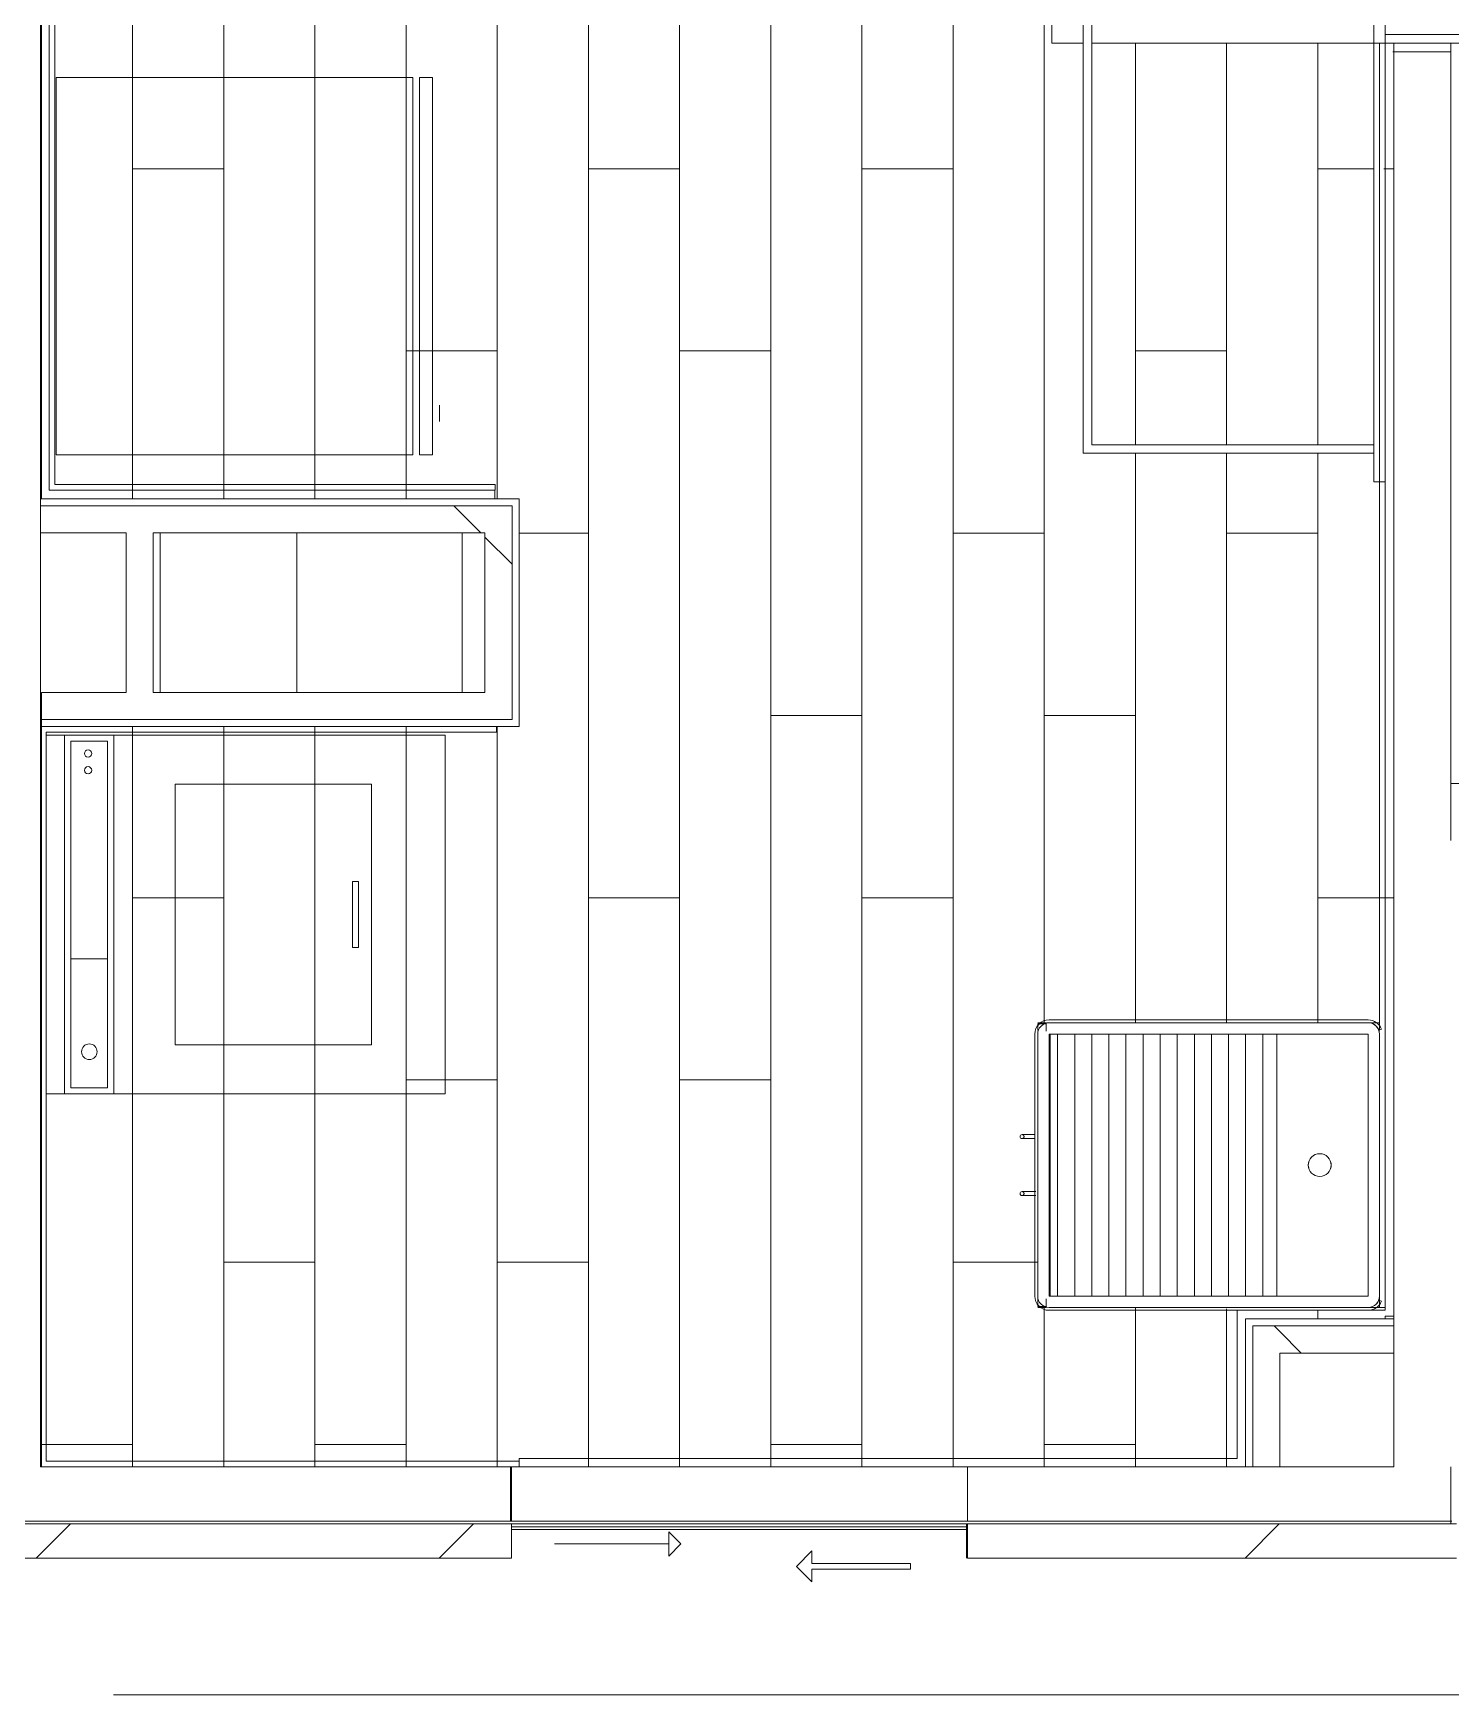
# Model space of a CAD drawing. Header units: metres. Extents: x 3856 to 4207, y -1118 to -691.
# Drawn here: x 3954.969 to 3957.457, y -996.427 to -993.51 of the extents above; entities that cross this region are included whole.
import ezdxf

# ---------------------------------------------------------------- set-up
doc = ezdxf.new("R2010")
doc.units = ezdxf.units.M
doc.linetypes.add('Trazo', pattern=[0.006, 0.003, -0.003])
for name, color, linetype, lineweight in [('_Hidden Lines_', 7, 'Trazo', 9), ('Casework', 7, 'Continuous', 9), ('Ceilings', 7, 'Continuous', 9), ('Common Edges', 7, 'Continuous', 9), ('Cut Pattern', 7, 'Continuous', 18), ('Detail Items', 7, 'Continuous', 9), ('Floors', 7, 'Continuous', 9), ('Generic Models', 7, 'Continuous', 9), ('Plumbing Fixtures', 7, 'Continuous', 9), ('Surface Pattern', 7, 'Continuous', 9), ('Walls', 7, 'Continuous', 9), ('Windows', 7, 'Continuous', 9)]:
    doc.layers.add(name, color=color, linetype=linetype, lineweight=lineweight)
doc.layers.add('ROA-E00-URB-A101-MASTER_PLAN cambio estaciomientos_dwg', color=7, linetype='Continuous', lineweight=9, true_color=0x767676)
pattern_1 = [(45, (0, 0), (-2.1213203, 2.1213203), []), (135, (0, 0), (-2.1213203, -2.1213203), [])]
pattern_2 = [(45, (0, 0), (-0.35355339, 0.35355339), [])]

# ---------------------------------------------------------------- blocks, each defined once
blk = doc.blocks.new('Multifuncional 2D - Barra 0_90 X 1_90 CM-5387858-IMPLANTACIÓN - KIT COMERCIAL')
at = {"layer": '_Hidden Lines_'}
for p, q in [((1.0422, 1.0866), (-0.8578, 1.0866)), ((-0.8578, 1.0866), (-0.8578, 1.0316)), ((1.0422, 0.1866), (1.0422, 1.0866)), ((-0.8578, 1.0166), (-0.8578, 0.5216)), ((-0.8578, 0.5016), (-0.8578, 0.1866)), ((-0.8578, 0.1866), (1.0422, 0.1866))]:
    blk.add_line(p, q, dxfattribs=at)
at = {"layer": 'Casework'}
for p, q in [((-0.8578, 1.0866), (1.0422, 1.0866)), ((-0.8578, 1.0316), (-0.8578, 1.0866)), ((1.0422, 1.0866), (1.0422, 0.1866)), ((-0.8578, 0.5216), (-0.8578, 1.0166)), ((-0.8578, 0.1866), (-0.8578, 0.5016)), ((1.0422, 0.1866), (-0.8578, 0.1866))]:
    blk.add_line(p, q, dxfattribs=at)
blk = doc.blocks.new('Nevera 2D - Nevera 2D-3775170-IMPLANTACIÓN - KIT COMERCIAL')
at = {"layer": 'Casework'}
for p, q in [((0.2752, -0.0232), (0.2464, -0.0232)), ((0.3334, -0.0355), (-0.3293, -0.0355)), ((-0.3293, -0.0355), (-0.3293, -0.0584)), ((-0.3293, -0.0584), (-0.3293, -0.0355)), ((-0.3293, -0.0355), (0.3334, -0.0355)), ((0.3334, -0.0584), (0.3334, -0.0355)), ((0.3334, -0.0355), (0.3334, -0.0584)), ((-0.3293, -0.0584), (0.3334, -0.0584)), ((0.3334, -0.0584), (-0.3293, -0.0584)), ((0.3334, -0.07), (-0.3293, -0.07)), ((-0.3293, -0.07), (-0.3293, -0.6955)), ((0.3334, -0.07), (-0.3293, -0.07)), ((-0.3293, -0.07), (-0.3293, -0.6955)), ((0.3334, -0.6955), (0.3334, -0.07)), ((0.3334, -0.6955), (0.3334, -0.07)), ((-0.3293, -0.6955), (0.3334, -0.6955)), ((-0.3293, -0.6955), (0.3334, -0.6955)), ((-0.2564, -0.7232), (0.2752, -0.7232))]:
    blk.add_line(p, q, dxfattribs=at)
blk = doc.blocks.new('COUR-VENTANA-DESLIZANTE_DOS_CUERPOS - 1_35 x 0_80-11946364-IMPLANTACIÓN - KIT COMERCIAL')
at = {"layer": 'Detail Items'}
for p, q in [((0.0999, -0.1246), (0.1269, -0.0976)), ((0.1269, -0.0976), (0.1269, -0.1196)), ((0.0999, -0.1246), (0.1269, -0.1516)), ((0.1269, -0.1196), (0.3, -0.1196)), ((0.1269, -0.1516), (0.1269, -0.1296)), ((0.3, -0.1296), (0.1269, -0.1296)), ((0.3, -0.1196), (0.3, -0.1296))]:
    blk.add_line(p, q, dxfattribs=at)
blk = doc.blocks.new('COCINA APTO TIPO A - COCINA APTO TIPO A-11730277-IMPLANTACIÓN - KIT COMERCIAL')
at = {"layer": 'Generic Models'}
for p, q in [((-0.6487, 0.6), (-0.5488, 0.6)), ((0.2462, -0.18), (0.2312, -0.18)), ((0.4834, -0.18), (0.4684, -0.18)), ((-0.2687, -0.3), (-0.8187, -0.3)), ((-0.8187, -0.3), (-0.8187, -0.314)), ((-0.8187, -0.314), (-0.2837, -0.314)), ((-0.2837, -0.314), (-0.2837, -1.936)), ((-0.2687, -1.95), (-0.2687, -0.3)), ((1.0113, -0.3), (1.0113, -2.82)), ((1.5213, -0.3), (1.0113, -0.3)), ((1.0263, -2.805), (1.0263, -0.315)), ((1.0263, -0.315), (1.5213, -0.315)), ((1.5413, -0.3), (1.5213, -0.3)), ((1.5213, -0.3), (1.5213, -2.1)), ((1.5213, -0.315), (1.5213, -0.3)), ((1.5413, -2.1), (1.5413, -0.3)), ((-0.7386, -1.936), (-0.8182, -1.936)), ((-0.8182, -1.936), (-0.8182, -1.95)), ((-0.8182, -1.95), (-0.7361, -1.95)), ((-0.2966, -1.95), (-0.2687, -1.95)), ((1.5413, -2.1), (1.5213, -2.1)), ((1.5213, -2.1), (1.5213, -2.87)), ((1.5213, -2.1), (1.5413, -2.1)), ((1.5413, -2.87), (1.5413, -2.1)), ((1.0113, -2.82), (1.5213, -2.82)), ((1.5213, -2.805), (1.0263, -2.805)), ((1.5213, -2.82), (1.5213, -2.805)), ((1.5213, -2.87), (1.5413, -2.87))]:
    blk.add_line(p, q, dxfattribs=at)
for centre, start, end in [((1.0757, -0.4124), 90, 270), ((1.0757, -0.4124), 270, 90), ((1.4757, -0.4124), 90, 270), ((1.4757, -0.4124), 270, 90), ((-0.7718, -0.4596), 0, 180), ((-0.7718, -0.4596), 180, 0), ((-0.3243, -0.4596), 0, 180), ((-0.3243, -0.4596), 180, 0), ((-0.7718, -1.165), 0, 180), ((-0.7718, -1.165), 180, 360), ((-0.3243, -1.165), 0, 180), ((-0.3243, -1.165), 180, 360), ((-0.7752, -1.8878), 0, 180), ((-0.7752, -1.8878), 180, 0), ((1.0713, -1.9531), 90, 270), ((1.0713, -1.9531), 270, 90), ((1.4713, -1.9531), 90, 270), ((1.4713, -1.9531), 270, 90)]:
    blk.add_arc(centre, 0.015, start, end, dxfattribs=at)
at = {"layer": 'Plumbing Fixtures', "color": 251, "true_color": 0x484848}
for p, q in [((-0.7386, -1.4479), (-0.7162, -1.4255)), ((-0.7162, -1.4255), (-0.3164, -1.4255)), ((-0.3164, -1.4255), (-0.2941, -1.4479)), ((-0.7386, -1.9475), (-0.7386, -1.4479)), ((-0.6719, -1.4477), (-0.3608, -1.4477)), ((-0.2941, -1.4479), (-0.2941, -1.9475)), ((-0.7164, -1.4922), (-0.7164, -1.9033)), ((-0.3163, -1.4922), (-0.3163, -1.9033)), ((-0.7162, -1.9699), (-0.7386, -1.9475)), ((-0.6719, -1.9478), (-0.3608, -1.9478)), ((-0.2941, -1.9475), (-0.3164, -1.9699)), ((-0.3164, -1.9699), (-0.7162, -1.9699))]:
    blk.add_line(p, q, dxfattribs=at)
at = {"layer": 'Plumbing Fixtures'}
for p, q in [((-0.7387, -1.9476), (-0.7164, -1.97)), ((-0.3166, -1.97), (-0.2918, -1.9453)), ((-0.7164, -1.97), (-0.3166, -1.97))]:
    blk.add_line(p, q, dxfattribs=at)
at = {"layer": 'Plumbing Fixtures', "color": 251, "true_color": 0x484848}
for centre, radius in [((-0.5894, -1.6977), 0.0445), ((-0.5894, -1.6977), 0.0428), ((-0.5894, -1.6652), 0.00242), ((-0.6211, -1.6905), 0.00242), ((-0.6187, -1.6836), 0.00242), ((-0.6148, -1.6775), 0.00242), ((-0.6124, -1.6903), 0.00242), ((-0.6097, -1.6723), 0.00242), ((-0.609, -1.6835), 0.00242), ((-0.6036, -1.6782), 0.00242), ((-0.6035, -1.6685), 0.00242), ((-0.6031, -1.6898), 0.00242), ((-0.5973, -1.684), 0.00242), ((-0.5969, -1.6747), 0.00242), ((-0.5966, -1.666), 0.00242), ((-0.5894, -1.6735), 0.00242), ((-0.5894, -1.6819), 0.00242), ((-0.5821, -1.666), 0.00242), ((-0.5819, -1.6747), 0.00242), ((-0.5814, -1.684), 0.00242), ((-0.5756, -1.6898), 0.00242), ((-0.5753, -1.6685), 0.00242), ((-0.5751, -1.6782), 0.00242), ((-0.5698, -1.6835), 0.00242), ((-0.5691, -1.6723), 0.00242), ((-0.5663, -1.6903), 0.00242), ((-0.5639, -1.6775), 0.00242), ((-0.5601, -1.6836), 0.00242), ((-0.5577, -1.6905), 0.00242), ((-0.6219, -1.6977), 0.00242), ((-0.6211, -1.705), 0.00242), ((-0.6187, -1.7119), 0.00242), ((-0.6148, -1.718), 0.00242), ((-0.6136, -1.6977), 0.00242), ((-0.6124, -1.7052), 0.00242), ((-0.6097, -1.7232), 0.00242), ((-0.609, -1.712), 0.00242), ((-0.6052, -1.6977), 0.00242), ((-0.6036, -1.7173), 0.00242), ((-0.6031, -1.7057), 0.00242), ((-0.5973, -1.7115), 0.00242), ((-0.5969, -1.7208), 0.00242), ((-0.5894, -1.6977), 0.0051), ((-0.5894, -1.7136), 0.00242), ((-0.5894, -1.722), 0.00242), ((-0.5819, -1.7208), 0.00242), ((-0.5814, -1.7115), 0.00242), ((-0.5756, -1.7057), 0.00242), ((-0.5751, -1.7173), 0.00242), ((-0.5735, -1.6977), 0.00242), ((-0.5698, -1.712), 0.00242), ((-0.5691, -1.7232), 0.00242), ((-0.5663, -1.7052), 0.00242), ((-0.5651, -1.6977), 0.00242), ((-0.5639, -1.718), 0.00242), ((-0.5601, -1.7119), 0.00242), ((-0.5577, -1.705), 0.00242), ((-0.5569, -1.6977), 0.00242), ((-0.6035, -1.727), 0.00242), ((-0.5966, -1.7295), 0.00242), ((-0.5894, -1.7303), 0.00242), ((-0.5821, -1.7295), 0.00242), ((-0.5753, -1.727), 0.00242)]:
    blk.add_circle(centre, radius, dxfattribs=at)
for centre, radius, start, end in [((-0.6719, -1.4922), 0.0444, 90, 180), ((-0.3608, -1.4922), 0.0444, 0, 90), ((-0.6719, -1.9033), 0.0445, 180, 270), ((-0.3608, -1.9033), 0.0445, 270, 0)]:
    blk.add_arc(centre, radius, start, end, dxfattribs=at)
blk = doc.blocks.new('Lavadero prefabricado con mueble - 0_50x0_60m-5701456-IMPLANTACIÓN - KIT COMERCIAL')
at = {"layer": 'Plumbing Fixtures', "color": 253, "true_color": 0xaaaaaa}
for p, q in [((0.605, 0.605), (0.145, 0.605)), ((0.145, 0.6), (0.605, 0.6)), ((0.605, 0.6), (0.145, 0.6)), ((0.12, 0.58), (0.12, 0.02)), ((0.125, 0.02), (0.125, 0.58)), ((0.125, 0.58), (0.125, 0.02)), ((0.605, 0.58), (0.145, 0.58)), ((0.145, 0.58), (0.145, 0.578)), ((0.145, 0.02), (0.145, 0.58)), ((0.145, 0.58), (0.605, 0.58)), ((0.145, 0.578), (0.605, 0.578)), ((0.145, 0.565), (0.605, 0.565)), ((0.605, 0.578), (0.605, 0.58)), ((0.605, 0.58), (0.605, 0.02)), ((0.625, 0.58), (0.625, 0.02)), ((0.625, 0.02), (0.625, 0.58)), ((0.63, 0.02), (0.63, 0.58)), ((0.145, 0.535), (0.605, 0.535)), ((0.145, 0.505), (0.605, 0.505)), ((0.145, 0.475), (0.605, 0.475)), ((0.145, 0.445), (0.605, 0.445)), ((0.145, 0.415), (0.605, 0.415)), ((0.145, 0.385), (0.605, 0.385)), ((0.145, 0.355), (0.605, 0.355)), ((0.145, 0.325), (0.605, 0.325)), ((0.145, 0.295), (0.605, 0.295)), ((0.145, 0.265), (0.605, 0.265)), ((0.145, 0.235), (0.605, 0.235)), ((0.145, 0.205), (0.605, 0.205)), ((0.605, 0.18), (0.145, 0.18)), ((0.605, 0.18), (0.145, 0.18)), ((0.1363, -0.0034), (0.138, 0.0012)), ((0.138, 0.0012), (0.1363, -0.0034)), ((0.605, 0.02), (0.145, 0.02)), ((0.612, 0.0012), (0.6137, -0.0034)), ((0.6137, -0.0034), (0.612, 0.0012)), ((0.145, 0), (0.605, 0))]:
    blk.add_line(p, q, dxfattribs=at)
for centre, radius, start, end in [((0.145, 0.58), 0.025, 90, 180), ((0.145, 0.58), 0.025, 90, 180), ((0.145, 0.58), 0.02, 90, 180), ((0.145, 0.58), 0.02, 90, 180), ((0.145, 0.58), 0.02, 90, 180), ((0.145, 0.58), 0.02, 90, 180), ((0.605, 0.58), 0.025, 360, 90), ((0.605, 0.58), 0.025, 0, 90), ((0.605, 0.58), 0.02, 0, 90), ((0.605, 0.58), 0.02, 0, 90), ((0.605, 0.58), 0.02, 0, 90), ((0.605, 0.58), 0.02, 0, 90), ((0.375, 0.105), 0.02, 0, 180), ((0.375, 0.105), 0.02, 75, 105), ((0.375, 0.105), 0.02, 180, 0), ((0.375, 0.105), 0.02, 255, 285), ((0.145, 0.02), 0.025, 180, 249.6359), ((0.145, 0.02), 0.025, 180, 249.6359), ((0.145, 0.02), 0.02, 180, 249.6359), ((0.145, 0.02), 0.02, 180, 249.6359), ((0.145, 0.02), 0.02, 180, 270), ((0.145, 0.02), 0.02, 180, 270), ((0.605, 0.02), 0.02, 270, 360), ((0.605, 0.02), 0.02, 270, 0), ((0.605, 0.02), 0.02, 290.3641, 0), ((0.605, 0.02), 0.02, 290.3641, 0), ((0.605, 0.02), 0.025, 290.3641, 360), ((0.605, 0.02), 0.025, 290.3641, 0)]:
    blk.add_arc(centre, radius, start, end, dxfattribs=at)
blk = doc.blocks.new('Mueble lavadero - 0_50x1_70x2_50m-5701465-IMPLANTACIÓN - KIT COMERCIAL')
at = {"layer": 'Casework'}
for p, q in [((-6.2919, -0.01), (-6.3053, -0.01)), ((-6.3053, -0.01), (-6.3053, -0.03)), ((-5.8053, -0.01), (-5.8253, -0.01)), ((-5.8053, -0.03), (-5.8053, -0.01)), ((-6.3053, -0.595), (-6.3053, -0.61)), ((-6.3053, -0.595), (-6.2903, -0.595)), ((-6.3033, -0.595), (-6.3033, -0.61)), ((-6.3033, -0.61), (-6.2919, -0.61)), ((-5.8253, -0.61), (-5.8073, -0.61)), ((-5.8203, -0.595), (-5.8053, -0.595)), ((-5.8073, -0.61), (-5.8073, -0.595)), ((-5.8053, -0.61), (-5.8053, -0.595)), ((-6.1088, -0.615), (-6.1088, -0.6375)), ((-6.1088, -0.615), (-6.1088, -0.6375)), ((-6.1018, -0.6375), (-6.1018, -0.615)), ((-6.1018, -0.6375), (-6.1018, -0.615)), ((-6.0088, -0.613), (-6.0088, -0.6375)), ((-6.0088, -0.613), (-6.0088, -0.6375)), ((-6.0018, -0.6375), (-6.0018, -0.6131)), ((-6.0018, -0.6375), (-6.0018, -0.6131))]:
    blk.add_line(p, q, dxfattribs=at)
for centre, start, end in [((-6.1053, -0.6375), 0, 180), ((-6.1053, -0.6375), 0, 180), ((-6.1053, -0.6375), 180, 360), ((-6.1053, -0.6375), 180, 0), ((-6.0053, -0.6375), 0, 180), ((-6.0053, -0.6375), 0, 180), ((-6.0053, -0.6375), 180, 0), ((-6.0053, -0.6375), 180, 0)]:
    blk.add_arc(centre, 0.0035, start, end, dxfattribs=at)
for points, knots in [([(-6.1053, -0.634), (-6.1055, -0.634), (-6.1057, -0.634), (-6.106, -0.634), (-6.1062, -0.6341), (-6.1065, -0.6342), (-6.1067, -0.6342), (-6.1069, -0.6343), (-6.1071, -0.6344), (-6.1072, -0.6345), (-6.1074, -0.6347), (-6.1076, -0.6348), (-6.1077, -0.6349), (-6.1078, -0.6351), (-6.108, -0.6352), (-6.1082, -0.6354), (-6.1083, -0.6357), (-6.1084, -0.6359), (-6.1086, -0.6362), (-6.1088, -0.6368), (-6.1088, -0.6372), (-6.1088, -0.6375)], [0, 0, 0, 0, 0.071429, 0.107143, 0.142857, 0.178571, 0.214286, 0.25, 0.285714, 0.321429, 0.357143, 0.392857, 0.428571, 0.464286, 0.5, 0.571429, 0.607143, 0.642857, 0.714286, 0.857143, 1, 1, 1, 1]), ([(-6.1088, -0.6375), (-6.1088, -0.6372), (-6.1088, -0.6368), (-6.1086, -0.6362), (-6.1084, -0.6359), (-6.1083, -0.6357), (-6.1082, -0.6355), (-6.1081, -0.6353), (-6.108, -0.6352), (-6.1078, -0.6351), (-6.1077, -0.6349), (-6.1076, -0.6348), (-6.1074, -0.6347), (-6.1072, -0.6345), (-6.1071, -0.6344), (-6.1069, -0.6343), (-6.1067, -0.6342), (-6.1065, -0.6342), (-6.1062, -0.6341), (-6.106, -0.634), (-6.1057, -0.634), (-6.1055, -0.634), (-6.1053, -0.634)], [0, 0, 0, 0, 0.142857, 0.285714, 0.357143, 0.392857, 0.428571, 0.464286, 0.5, 0.535714, 0.571429, 0.607143, 0.642857, 0.678571, 0.714286, 0.75, 0.785714, 0.821429, 0.857143, 0.892857, 0.928571, 1, 1, 1, 1]), ([(-6.1088, -0.6375), (-6.1088, -0.6372), (-6.1088, -0.6368), (-6.1086, -0.6362), (-6.1084, -0.6359), (-6.1083, -0.6357), (-6.1082, -0.6355), (-6.1081, -0.6353), (-6.108, -0.6352), (-6.1078, -0.6351), (-6.1077, -0.6349), (-6.1076, -0.6348), (-6.1074, -0.6347), (-6.1072, -0.6345), (-6.1071, -0.6344), (-6.1069, -0.6343), (-6.1067, -0.6342), (-6.1065, -0.6342), (-6.1062, -0.6341), (-6.106, -0.634), (-6.1057, -0.634), (-6.1055, -0.634), (-6.1053, -0.634)], [0, 0, 0, 0, 0.142857, 0.285714, 0.357143, 0.392857, 0.428571, 0.464286, 0.5, 0.535714, 0.571429, 0.607143, 0.642857, 0.678571, 0.714286, 0.75, 0.785714, 0.821429, 0.857143, 0.892857, 0.928571, 1, 1, 1, 1]), ([(-6.1053, -0.634), (-6.1055, -0.634), (-6.1057, -0.634), (-6.106, -0.634), (-6.1062, -0.6341), (-6.1065, -0.6342), (-6.1067, -0.6342), (-6.1069, -0.6343), (-6.1071, -0.6344), (-6.1072, -0.6345), (-6.1074, -0.6347), (-6.1076, -0.6348), (-6.1077, -0.6349), (-6.1078, -0.6351), (-6.108, -0.6352), (-6.1082, -0.6354), (-6.1083, -0.6357), (-6.1084, -0.6359), (-6.1086, -0.6362), (-6.1088, -0.6368), (-6.1088, -0.6372), (-6.1088, -0.6375)], [0, 0, 0, 0, 0.071429, 0.107143, 0.142857, 0.178571, 0.214286, 0.25, 0.285714, 0.321429, 0.357143, 0.392857, 0.428571, 0.464286, 0.5, 0.571429, 0.607143, 0.642857, 0.714286, 0.857143, 1, 1, 1, 1]), ([(-6.1018, -0.6375), (-6.1018, -0.6372), (-6.1018, -0.6368), (-6.102, -0.6362), (-6.1022, -0.6359), (-6.1023, -0.6357), (-6.1024, -0.6355), (-6.1025, -0.6353), (-6.1026, -0.6352), (-6.1028, -0.6351), (-6.1029, -0.6349), (-6.103, -0.6348), (-6.1032, -0.6347), (-6.1034, -0.6345), (-6.1035, -0.6344), (-6.1037, -0.6343), (-6.1039, -0.6342), (-6.1041, -0.6342), (-6.1044, -0.6341), (-6.1046, -0.634), (-6.1049, -0.634), (-6.1051, -0.634), (-6.1053, -0.634)], [0, 0, 0, 0, 0.142857, 0.285714, 0.357143, 0.392857, 0.428571, 0.464286, 0.5, 0.535714, 0.571429, 0.607143, 0.642857, 0.678571, 0.714286, 0.75, 0.785714, 0.821429, 0.857143, 0.892857, 0.928571, 1, 1, 1, 1]), ([(-6.1053, -0.634), (-6.1051, -0.634), (-6.1049, -0.634), (-6.1046, -0.634), (-6.1044, -0.6341), (-6.1041, -0.6342), (-6.1039, -0.6342), (-6.1037, -0.6343), (-6.1035, -0.6344), (-6.1034, -0.6345), (-6.1032, -0.6347), (-6.103, -0.6348), (-6.1029, -0.6349), (-6.1028, -0.6351), (-6.1026, -0.6352), (-6.1024, -0.6354), (-6.1023, -0.6357), (-6.1022, -0.6359), (-6.102, -0.6362), (-6.1018, -0.6368), (-6.1018, -0.6372), (-6.1018, -0.6375)], [0, 0, 0, 0, 0.071429, 0.107143, 0.142857, 0.178571, 0.214286, 0.25, 0.285714, 0.321429, 0.357143, 0.392857, 0.428571, 0.464286, 0.5, 0.571429, 0.607143, 0.642857, 0.714286, 0.857143, 1, 1, 1, 1]), ([(-6.1053, -0.634), (-6.1051, -0.634), (-6.1049, -0.634), (-6.1046, -0.634), (-6.1044, -0.6341), (-6.1041, -0.6342), (-6.1039, -0.6342), (-6.1037, -0.6343), (-6.1035, -0.6344), (-6.1034, -0.6345), (-6.1032, -0.6347), (-6.103, -0.6348), (-6.1029, -0.6349), (-6.1028, -0.6351), (-6.1026, -0.6352), (-6.1024, -0.6354), (-6.1023, -0.6357), (-6.1022, -0.6359), (-6.102, -0.6362), (-6.1018, -0.6368), (-6.1018, -0.6372), (-6.1018, -0.6375)], [0, 0, 0, 0, 0.071429, 0.107143, 0.142857, 0.178571, 0.214286, 0.25, 0.285714, 0.321429, 0.357143, 0.392857, 0.428571, 0.464286, 0.5, 0.571429, 0.607143, 0.642857, 0.714286, 0.857143, 1, 1, 1, 1]), ([(-6.1018, -0.6375), (-6.1018, -0.6372), (-6.1018, -0.6368), (-6.102, -0.6362), (-6.1022, -0.6359), (-6.1023, -0.6357), (-6.1024, -0.6355), (-6.1025, -0.6353), (-6.1026, -0.6352), (-6.1028, -0.6351), (-6.1029, -0.6349), (-6.103, -0.6348), (-6.1032, -0.6347), (-6.1034, -0.6345), (-6.1035, -0.6344), (-6.1037, -0.6343), (-6.1039, -0.6342), (-6.1041, -0.6342), (-6.1044, -0.6341), (-6.1046, -0.634), (-6.1049, -0.634), (-6.1051, -0.634), (-6.1053, -0.634)], [0, 0, 0, 0, 0.142857, 0.285714, 0.357143, 0.392857, 0.428571, 0.464286, 0.5, 0.535714, 0.571429, 0.607143, 0.642857, 0.678571, 0.714286, 0.75, 0.785714, 0.821429, 0.857143, 0.892857, 0.928571, 1, 1, 1, 1]), ([(-6.0053, -0.634), (-6.0055, -0.634), (-6.0057, -0.634), (-6.006, -0.634), (-6.0062, -0.6341), (-6.0065, -0.6342), (-6.0067, -0.6342), (-6.0069, -0.6343), (-6.0071, -0.6344), (-6.0072, -0.6345), (-6.0074, -0.6347), (-6.0076, -0.6348), (-6.0077, -0.6349), (-6.0078, -0.6351), (-6.008, -0.6352), (-6.0082, -0.6354), (-6.0083, -0.6357), (-6.0084, -0.6359), (-6.0086, -0.6362), (-6.0088, -0.6368), (-6.0088, -0.6372), (-6.0088, -0.6375)], [0, 0, 0, 0, 0.071429, 0.107143, 0.142857, 0.178571, 0.214286, 0.25, 0.285714, 0.321429, 0.357143, 0.392857, 0.428571, 0.464286, 0.5, 0.571429, 0.607143, 0.642857, 0.714286, 0.857143, 1, 1, 1, 1]), ([(-6.0088, -0.6375), (-6.0088, -0.6372), (-6.0088, -0.6368), (-6.0086, -0.6362), (-6.0084, -0.6359), (-6.0083, -0.6357), (-6.0082, -0.6355), (-6.0081, -0.6353), (-6.008, -0.6352), (-6.0078, -0.6351), (-6.0077, -0.6349), (-6.0076, -0.6348), (-6.0074, -0.6347), (-6.0072, -0.6345), (-6.0071, -0.6344), (-6.0069, -0.6343), (-6.0067, -0.6342), (-6.0065, -0.6342), (-6.0062, -0.6341), (-6.006, -0.634), (-6.0057, -0.634), (-6.0055, -0.634), (-6.0053, -0.634)], [0, 0, 0, 0, 0.142857, 0.285714, 0.357143, 0.392857, 0.428571, 0.464286, 0.5, 0.535714, 0.571429, 0.607143, 0.642857, 0.678571, 0.714286, 0.75, 0.785714, 0.821429, 0.857143, 0.892857, 0.928571, 1, 1, 1, 1]), ([(-6.0053, -0.634), (-6.0055, -0.634), (-6.0057, -0.634), (-6.006, -0.634), (-6.0062, -0.6341), (-6.0065, -0.6342), (-6.0067, -0.6342), (-6.0069, -0.6343), (-6.0071, -0.6344), (-6.0072, -0.6345), (-6.0074, -0.6347), (-6.0076, -0.6348), (-6.0077, -0.6349), (-6.0078, -0.6351), (-6.008, -0.6352), (-6.0082, -0.6354), (-6.0083, -0.6357), (-6.0084, -0.6359), (-6.0086, -0.6362), (-6.0088, -0.6368), (-6.0088, -0.6372), (-6.0088, -0.6375)], [0, 0, 0, 0, 0.071429, 0.107143, 0.142857, 0.178571, 0.214286, 0.25, 0.285714, 0.321429, 0.357143, 0.392857, 0.428571, 0.464286, 0.5, 0.571429, 0.607143, 0.642857, 0.714286, 0.857143, 1, 1, 1, 1]), ([(-6.0088, -0.6375), (-6.0088, -0.6372), (-6.0088, -0.6368), (-6.0086, -0.6362), (-6.0084, -0.6359), (-6.0083, -0.6357), (-6.0082, -0.6355), (-6.0081, -0.6353), (-6.008, -0.6352), (-6.0078, -0.6351), (-6.0077, -0.6349), (-6.0076, -0.6348), (-6.0074, -0.6347), (-6.0072, -0.6345), (-6.0071, -0.6344), (-6.0069, -0.6343), (-6.0067, -0.6342), (-6.0065, -0.6342), (-6.0062, -0.6341), (-6.006, -0.634), (-6.0057, -0.634), (-6.0055, -0.634), (-6.0053, -0.634)], [0, 0, 0, 0, 0.142857, 0.285714, 0.357143, 0.392857, 0.428571, 0.464286, 0.5, 0.535714, 0.571429, 0.607143, 0.642857, 0.678571, 0.714286, 0.75, 0.785714, 0.821429, 0.857143, 0.892857, 0.928571, 1, 1, 1, 1]), ([(-6.0018, -0.6375), (-6.0018, -0.6372), (-6.0018, -0.6368), (-6.002, -0.6362), (-6.0022, -0.6359), (-6.0023, -0.6357), (-6.0024, -0.6355), (-6.0025, -0.6353), (-6.0026, -0.6352), (-6.0028, -0.6351), (-6.0029, -0.6349), (-6.003, -0.6348), (-6.0032, -0.6347), (-6.0034, -0.6345), (-6.0035, -0.6344), (-6.0037, -0.6343), (-6.0039, -0.6342), (-6.0041, -0.6342), (-6.0044, -0.6341), (-6.0046, -0.634), (-6.0049, -0.634), (-6.0051, -0.634), (-6.0053, -0.634)], [0, 0, 0, 0, 0.142857, 0.285714, 0.357143, 0.392857, 0.428571, 0.464286, 0.5, 0.535714, 0.571429, 0.607143, 0.642857, 0.678571, 0.714286, 0.75, 0.785714, 0.821429, 0.857143, 0.892857, 0.928571, 1, 1, 1, 1]), ([(-6.0053, -0.634), (-6.0051, -0.634), (-6.0049, -0.634), (-6.0046, -0.634), (-6.0044, -0.6341), (-6.0041, -0.6342), (-6.0039, -0.6342), (-6.0037, -0.6343), (-6.0035, -0.6344), (-6.0034, -0.6345), (-6.0032, -0.6347), (-6.003, -0.6348), (-6.0029, -0.6349), (-6.0028, -0.6351), (-6.0026, -0.6352), (-6.0024, -0.6354), (-6.0023, -0.6357), (-6.0022, -0.6359), (-6.002, -0.6362), (-6.0018, -0.6368), (-6.0018, -0.6372), (-6.0018, -0.6375)], [0, 0, 0, 0, 0.071429, 0.107143, 0.142857, 0.178571, 0.214286, 0.25, 0.285714, 0.321429, 0.357143, 0.392857, 0.428571, 0.464286, 0.5, 0.571429, 0.607143, 0.642857, 0.714286, 0.857143, 1, 1, 1, 1]), ([(-6.0018, -0.6375), (-6.0018, -0.6372), (-6.0018, -0.6368), (-6.002, -0.6362), (-6.0022, -0.6359), (-6.0023, -0.6357), (-6.0024, -0.6355), (-6.0025, -0.6353), (-6.0026, -0.6352), (-6.0028, -0.6351), (-6.0029, -0.6349), (-6.003, -0.6348), (-6.0032, -0.6347), (-6.0034, -0.6345), (-6.0035, -0.6344), (-6.0037, -0.6343), (-6.0039, -0.6342), (-6.0041, -0.6342), (-6.0044, -0.6341), (-6.0046, -0.634), (-6.0049, -0.634), (-6.0051, -0.634), (-6.0053, -0.634)], [0, 0, 0, 0, 0.142857, 0.285714, 0.357143, 0.392857, 0.428571, 0.464286, 0.5, 0.535714, 0.571429, 0.607143, 0.642857, 0.678571, 0.714286, 0.75, 0.785714, 0.821429, 0.857143, 0.892857, 0.928571, 1, 1, 1, 1]), ([(-6.0053, -0.634), (-6.0051, -0.634), (-6.0049, -0.634), (-6.0046, -0.634), (-6.0044, -0.6341), (-6.0041, -0.6342), (-6.0039, -0.6342), (-6.0037, -0.6343), (-6.0035, -0.6344), (-6.0034, -0.6345), (-6.0032, -0.6347), (-6.003, -0.6348), (-6.0029, -0.6349), (-6.0028, -0.6351), (-6.0026, -0.6352), (-6.0024, -0.6354), (-6.0023, -0.6357), (-6.0022, -0.6359), (-6.002, -0.6362), (-6.0018, -0.6368), (-6.0018, -0.6372), (-6.0018, -0.6375)], [0, 0, 0, 0, 0.071429, 0.107143, 0.142857, 0.178571, 0.214286, 0.25, 0.285714, 0.321429, 0.357143, 0.392857, 0.428571, 0.464286, 0.5, 0.571429, 0.607143, 0.642857, 0.714286, 0.857143, 1, 1, 1, 1])]:
    blk.add_open_spline(points, degree=3, knots=knots, dxfattribs=at)
blk = doc.blocks.new('COCINA APTO TIPO A - COCINA APTO TIPO A-V167-IMPLANTACIÓN - KIT COMERCIAL')
at = {"layer": 'Generic Models'}
for p, q in [((-0.8193, -0.3), (-0.8193, -0.32)), ((-0.8193, -0.9669), (-0.8193, -0.9869)), ((-0.8193, -1.29), (-0.8193, -1.31)), ((-0.8193, -1.98), (-0.8193, -2)), ((1.5546, -2.1), (1.6563, -2.1))]:
    blk.add_line(p, q, dxfattribs=at)
blk = doc.blocks.new('Lavadora 2D - Lavadora 2D-3809018-IMPLANTACIÓN - KIT COMERCIAL')
at = {"layer": 'Casework'}
for p, q in [((0.4072, 0.7366), (-0.2228, 0.7366)), ((-0.2228, 0.7366), (-0.2228, 0.0366)), ((0.4072, 0.0366), (0.4072, 0.7366)), ((0.4072, 0.7042), (-0.2228, 0.7042)), ((0.3965, 0.6935), (-0.212, 0.6935)), ((-0.212, 0.6935), (-0.212, 0.6289)), ((0.0142, 0.6935), (0.0142, 0.6289)), ((0.3965, 0.6289), (0.3965, 0.6935)), ((0.4072, 0.6181), (-0.2228, 0.6181)), ((-0.212, 0.6289), (0.3965, 0.6289)), ((0.3211, 0.5104), (-0.1366, 0.5104)), ((-0.1366, 0.5104), (-0.1366, 0.1658)), ((0.3211, 0.1658), (0.3211, 0.5104)), ((0.15, 0.1989), (0.0346, 0.1989)), ((0.0346, 0.1989), (0.0346, 0.1882)), ((0.0346, 0.1882), (0.15, 0.1882)), ((0.15, 0.1882), (0.15, 0.1989)), ((-0.1366, 0.1658), (0.3211, 0.1658)), ((-0.2228, 0.0366), (0.4072, 0.0366))]:
    blk.add_line(p, q, dxfattribs=at)
for centre, radius in [((-0.1486, 0.6609), 0.0137), ((0.3456, 0.6631), 0.0064), ((0.3749, 0.6631), 0.0064)]:
    blk.add_circle(centre, radius, dxfattribs=at)
blk = doc.blocks.new('EDIFICIO TIPO A_rvt-1-IMPLANTACIÓN - KIT COMERCIAL')
at = {"layer": 'Cut Pattern', "lineweight": 9}
h = blk.add_hatch(dxfattribs=at)
h.set_pattern_fill('FP_35', color=256, style=0, pattern_type=2)
h.set_pattern_definition(pattern_1)
h.paths.add_polyline_path([(3955.7618, -994.3873), (3955.8093, -994.3873), (3955.8093, -994.3398), (3954.9818, -994.3398), (3954.9818, -994.3873), (3955.1918, -994.3873)])
h = blk.add_hatch(dxfattribs=at)
h.set_pattern_fill('FP_35', color=256, style=0, pattern_type=2)
h.set_pattern_definition(pattern_1)
h.paths.add_polyline_path([(3955.7618, -994.3873), (3955.7618, -994.6673), (3955.8093, -994.6673), (3955.8093, -994.3873)])
h = blk.add_hatch(dxfattribs=at)
h.set_pattern_fill('FP_35', color=256, style=0, pattern_type=2)
h.set_pattern_definition(pattern_1)
h.paths.add_polyline_path([(3957.1093, -996.0273), (3957.1568, -996.0273), (3957.1568, -995.7798), (3957.1093, -995.7798)])
h = blk.add_hatch(dxfattribs=at)
h.set_pattern_fill('FP_35', color=256, style=0, pattern_type=2)
h.set_pattern_definition(pattern_1)
h.paths.add_polyline_path([(3957.3568, -995.8273), (3957.3568, -995.7798), (3957.1568, -995.7798), (3957.1568, -995.8273), (3957.2808, -995.8273)])
at = {"layer": 'Cut Pattern', "lineweight": 9, "true_color": 0x0f0f0f}
h = blk.add_hatch(dxfattribs=at)
h.set_pattern_fill('FP_6', color=250, style=0, pattern_type=2)
h.set_pattern_definition(pattern_2)
h.paths.add_polyline_path([(3954.8834, -996.1873), (3955.8084, -996.1873), (3955.8084, -996.1273), (3954.8834, -996.1273)])
h = blk.add_hatch(dxfattribs=at)
h.set_pattern_fill('FP_6', color=250, style=0, pattern_type=2)
h.set_pattern_definition(pattern_2)
h.paths.add_polyline_path([(3956.6084, -996.1873), (3957.4668, -996.1873), (3957.4668, -996.1273), (3956.6084, -996.1273)])
at = {"layer": 'Surface Pattern', "true_color": 0x808080}
h = blk.add_hatch(dxfattribs=at)
h.set_pattern_fill('FP_37', color=8, style=0, pattern_type=2)
h.set_pattern_definition([(270, (3948.423, -994.068), (0.16, 1e-17), []), (0, (3948.423, -994.068), (0.32, 0.32), [0.16, -1.12]), (0, (3948.583, -994.708), (0.32, 0.32), [0.16, -1.12])])
h.paths.add_polyline_path([(3955.9473, -996.0273), (3957.0968, -996.0273), (3957.0968, -995.7673), (3957.3568, -995.7673), (3957.3568, -993.5273), (3957.3418, -993.5388), (3957.3318, -994.2973), (3957.3218, -994.2973), (3957.3118, -994.2473), (3956.8118, -994.2473), (3956.8118, -993.5273), (3956.7568, -993.5273), (3956.7568, -991.6273), (3955.5834, -991.6273), (3955.5818, -993.4273), (3954.9818, -993.4273), (3954.9818, -994.3273), (3955.8218, -994.3273), (3955.8218, -994.3398), (3955.8218, -994.7148), (3955.8093, -994.7148), (3955.8093, -994.7273), (3954.9834, -994.7273), (3954.9834, -996.0273)])
h.paths.add_polyline_path([(3957.2808, -995.7523), (3956.7318, -995.7453), (3956.7318, -995.2473), (3957.3318, -995.2473), (3957.3318, -995.7473), (3957.3118, -995.7523)])
h.paths.add_polyline_path([(3957.3168, -994.2323), (3957.3218, -994.2323), (3957.3218, -993.5273), (3956.8268, -993.5273), (3956.8268, -994.2323), (3957.3118, -994.2323)])
at = {"layer": 'Ceilings'}
blk.add_line((3954.9818, -994.7273), (3954.9818, -996.0273), dxfattribs=at)
at = {"layer": 'Common Edges'}
for p, q in [((3954.9818, -994.3398), (3955.8093, -994.3398)), ((3955.8093, -994.3398), (3955.8093, -994.3873)), ((3955.1793, -994.6673), (3955.1793, -994.3873)), ((3955.1918, -994.3873), (3955.1793, -994.3873)), ((3955.8093, -994.6673), (3955.8093, -994.3873)), ((3955.1793, -994.6673), (3955.1918, -994.6673)), ((3955.8093, -994.6673), (3955.8093, -994.7148)), ((3954.9834, -994.7148), (3955.8093, -994.7148)), ((3957.1093, -995.7798), (3957.1093, -996.0273)), ((3957.1093, -995.7798), (3957.1568, -995.7798)), ((3957.3568, -995.7798), (3957.1568, -995.7798)), ((3955.8218, -996.0273), (3955.8218, -996.0173)), ((3955.8218, -996.0173), (3955.8218, -996.0273))]:
    blk.add_line(p, q, dxfattribs=at)
at = {"layer": 'Floors'}
for p, q in [((3954.9818, -993.4273), (3954.9818, -994.3273)), ((3957.3568, -995.7673), (3957.3568, -993.5273)), ((3957.4568, -993.5273), (3957.4568, -994.8273)), ((3954.9834, -994.7273), (3954.9834, -996.0273)), ((3957.4568, -994.8273), (3960.9568, -994.8273)), ((3957.0968, -995.7673), (3957.1093, -995.7673)), ((3954.9834, -996.0273), (3957.0968, -996.0273))]:
    blk.add_line(p, q, dxfattribs=at)
at = {"layer": 'Walls', "lineweight": 18}
for p, q in [((3954.9818, -991.7273), (3954.9818, -994.3123)), ((3954.9968, -994.3123), (3954.9968, -991.7423)), ((3957.4718, -993.5123), (3957.3418, -993.5123)), ((3957.3418, -993.5123), (3957.3418, -993.5273)), ((3957.3418, -993.5273), (3957.3418, -995.7523)), ((3957.3568, -995.7623), (3957.3568, -993.5273)), ((3957.3568, -993.5273), (3957.4568, -993.5273)), ((3957.4568, -993.5273), (3957.4568, -994.8123)), ((3954.9818, -994.3123), (3954.9818, -994.3273)), ((3955.7793, -994.3123), (3954.9968, -994.3123)), ((3955.7793, -994.3273), (3955.7793, -994.3123)), ((3955.8218, -994.3273), (3954.9818, -994.3273)), ((3954.9818, -994.3273), (3954.9818, -994.3873)), ((3954.9818, -994.3273), (3955.7793, -994.3273)), ((3955.8218, -994.3398), (3955.8218, -994.3273)), ((3955.8218, -994.3873), (3955.8218, -994.3398)), ((3954.9818, -994.3873), (3955.1318, -994.3873)), ((3955.1318, -994.3873), (3955.1318, -994.6673)), ((3955.1918, -994.3873), (3955.7618, -994.3873)), ((3955.1918, -994.6673), (3955.1918, -994.3873)), ((3955.7618, -994.3873), (3955.7618, -994.6673)), ((3955.8218, -994.6673), (3955.8218, -994.3873)), ((3955.1318, -994.6673), (3954.9834, -994.6673)), ((3954.9834, -994.6673), (3954.9834, -994.7273)), ((3955.7618, -994.6673), (3955.1918, -994.6673)), ((3955.8218, -994.7148), (3955.8218, -994.6673)), ((3955.8218, -994.7273), (3955.8218, -994.7148)), ((3954.9818, -994.7273), (3954.9818, -996.0273)), ((3954.9918, -994.7273), (3954.9818, -994.7273)), ((3954.9834, -994.7273), (3955.8218, -994.7273)), ((3955.7818, -994.7273), (3954.9918, -994.7273)), ((3954.9918, -996.0173), (3954.9918, -994.7373)), ((3954.9918, -994.7373), (3955.7818, -994.7373)), ((3955.7818, -994.7373), (3955.7818, -994.7273)), ((3957.4568, -994.8123), (3957.4568, -994.8273)), ((3957.4568, -994.8273), (3960.9563, -994.8273)), ((3957.0818, -995.7523), (3957.0818, -996.0123)), ((3957.1093, -995.7673), (3957.0968, -995.7673)), ((3957.0968, -995.7673), (3957.0968, -996.0273)), ((3957.0968, -996.0123), (3957.0968, -995.7673)), ((3957.0968, -995.7673), (3957.3418, -995.7673)), ((3957.1568, -995.7673), (3957.1093, -995.7673)), ((3957.3568, -995.7673), (3957.1568, -995.7673)), ((3957.3418, -995.7523), (3957.3118, -995.7523)), ((3957.3418, -995.7623), (3957.3568, -995.7623)), ((3957.3418, -995.7673), (3957.3418, -995.7623)), ((3957.3568, -995.8273), (3957.3568, -995.7673)), ((3957.1568, -996.0273), (3957.1568, -995.8273)), ((3957.1568, -995.8273), (3957.3568, -995.8273)), ((3954.9818, -996.0273), (3954.9918, -996.0273)), ((3955.8218, -996.0173), (3954.9918, -996.0173)), ((3954.9918, -996.0273), (3955.8218, -996.0273)), ((3957.0818, -996.0123), (3955.8218, -996.0123)), ((3955.8218, -996.0123), (3955.8218, -996.0173)), ((3955.8218, -996.0273), (3957.0968, -996.0273)), ((3957.0968, -996.0273), (3957.0968, -996.0123)), ((3957.0968, -996.0273), (3957.1568, -996.0273)), ((3955.8084, -996.1273), (3954.8834, -996.1273)), ((3956.6084, -996.1273), (3955.8084, -996.1273)), ((3955.8084, -996.1273), (3955.8084, -996.1373)), ((3955.8084, -996.1873), (3955.8084, -996.1273)), ((3955.8084, -996.1373), (3956.6084, -996.1373)), ((3956.6084, -996.1373), (3956.6084, -996.1273)), ((3957.4668, -996.1273), (3956.6084, -996.1273)), ((3956.6084, -996.1273), (3956.6084, -996.1873)), ((3954.8834, -996.1873), (3955.8084, -996.1873)), ((3956.6084, -996.1873), (3957.4668, -996.1873))]:
    blk.add_line(p, q, dxfattribs=at)
at = {"layer": 'Walls'}
for p, q in [((3954.9968, -994.3023), (3954.9968, -993.4273)), ((3955.0068, -993.4273), (3955.0068, -994.3023)), ((3957.3318, -995.2473), (3957.3318, -993.5273)), ((3957.3318, -993.5273), (3957.3418, -993.5273)), ((3957.3418, -993.5273), (3957.3418, -995.7473)), ((3954.9968, -994.3023), (3954.9968, -994.3123)), ((3955.7794, -994.3123), (3954.9968, -994.3123)), ((3955.0068, -994.3023), (3955.7794, -994.3023)), ((3955.7794, -994.3023), (3955.7794, -994.3123)), ((3954.9818, -994.7273), (3954.9818, -994.6673)), ((3957.4568, -994.9273), (3957.4568, -994.8273)), ((3957.4568, -994.8273), (3957.4568, -994.9273)), ((3957.3318, -995.7473), (3957.3418, -995.7473)), ((3955.8084, -996.1223), (3955.8084, -996.0273)), ((3956.6084, -996.1223), (3956.6084, -996.0273)), ((3957.4568, -996.0273), (3957.4568, -996.1273)), ((3954.8832, -996.1223), (3955.8084, -996.1223)), ((3955.8084, -996.1223), (3956.6084, -996.1223)), ((3956.6084, -996.1273), (3955.8084, -996.1273)), ((3956.6084, -996.1323), (3955.8084, -996.1323)), ((3955.8084, -996.1323), (3956.6084, -996.1323)), ((3956.6084, -996.1373), (3955.8084, -996.1373)), ((3955.8084, -996.1373), (3956.6084, -996.1373)), ((3956.6084, -996.1223), (3957.4584, -996.1223))]:
    blk.add_line(p, q, dxfattribs=at)
at = {"layer": 'Casework', "lineweight": 9}
for name, p, rotation in [('Multifuncional 2D - Barra 0_90 X 1_90 CM-5387858-IMPLANTACIÓN - KIT COMERCIAL', (3957.8433, -992.6696), 90.00000000000017), ('Nevera 2D - Nevera 2D-3775170-IMPLANTACIÓN - KIT COMERCIAL', (3955.705, -993.9166), 269.9999999999978), ('Lavadora 2D - Lavadora 2D-3809018-IMPLANTACIÓN - KIT COMERCIAL', (3955.7283, -995.1496), 89.99999999996668), ('Mueble lavadero - 0_50x1_70x2_50m-5701465-IMPLANTACIÓN - KIT COMERCIAL', (3957.3418, -1001.5526), 270.0000000000097)]:
    blk.add_blockref(name, p, dxfattribs=dict(at, rotation=rotation))
at = {"layer": 'Generic Models', "lineweight": 9}
for name, p in [('COCINA APTO TIPO A - COCINA APTO TIPO A-11730277-IMPLANTACIÓN - KIT COMERCIAL', (3955.8005, -991.4273)), ('COCINA APTO TIPO A - COCINA APTO TIPO A-V167-IMPLANTACIÓN - KIT COMERCIAL', (3955.8005, -991.4423))]:
    blk.add_blockref(name, p, dxfattribs=at)
at = {"layer": 'Plumbing Fixtures', "lineweight": 9, "rotation": 90.00000000000983}
blk.add_blockref('Lavadero prefabricado con mueble - 0_50x0_60m-5701456-IMPLANTACIÓN - KIT COMERCIAL', (3957.3318, -995.8723), dxfattribs=at)
at = {"layer": 'Windows', "lineweight": 9}
blk.add_blockref('COUR-VENTANA-DESLIZANTE_DOS_CUERPOS - 1_35 x 0_80-11946364-IMPLANTACIÓN - KIT COMERCIAL', (3956.2084, -996.0773), dxfattribs=at)
blk = doc.blocks.new('ROA-E00-URB-A101-MASTER_PLAN cambio estaciomientos_dwg_Ventana cocina _ rejillaa - 1_35x0_80cm-6645664-Master Plan - Etapa 1-7986521-IMPLANTACIÓN - KIT COMERCIAL')
at = {"layer": 'Windows'}
blk.add_line((-0.3229, -0.0853), (-0.1226, -0.0853), dxfattribs=at)
at = {"layer": 'Windows', "flags": 128}
blk.add_lwpolyline([(-0.1226, -0.0641), (-0.1226, -0.0853), (-0.1226, -0.1065), (-0.1013, -0.0853)], close=True, dxfattribs=at)
blk = doc.blocks.new('ROA-E00-URB-A101-MASTER_PLAN cambio estaciomientos_dwg_ROA-E01-ARQ-R23_rvt-1-Master Plan - Etapa 1-7986546-IMPLANTACIÓN - KIT COMERCIAL')
at = {"layer": 'Walls'}
for p, q in [((996.1273, 3956.6068), (996.1873, 3956.6068)), ((996.1373, 3956.6068), (996.1373, 3955.8084)), ((996.1373, 3955.8084), (996.1373, 3956.6068)), ((994.3873, 3955.7218), (994.6673, 3955.7218))]:
    blk.add_line(p, q, dxfattribs=at)
at = {"rotation": 90.00000000000007}
blk.add_blockref('ROA-E00-URB-A101-MASTER_PLAN cambio estaciomientos_dwg_Ventana cocina _ rejillaa - 1_35x0_80cm-6645664-Master Plan - Etapa 1-7986521-IMPLANTACIÓN - KIT COMERCIAL', (996.0773, 3956.2068), dxfattribs=at)
blk = doc.blocks.new('ROA-E00-URB-A101-MASTER_PLAN cambio estaciomientos_dwg_ROA-E01-EST-R23_rvt-1-Master Plan - Etapa 1-7986858-IMPLANTACIÓN - KIT COMERCIAL')
at = {"layer": 'Floors'}
blk.add_line((994.6673, 3955.4318), (994.3873, 3955.4318), dxfattribs=at)
at = {"layer": 'Floors', "flags": 128}
blk.add_lwpolyline([(996.4273, 3955.1098), (996.4273, 3961.3568), (994.1273, 3961.3568)], dxfattribs=at)
at = {"layer": 'Walls'}
for p, q in [((996.1223, 3955.8068), (996.0273, 3955.8068)), ((994.6673, 3954.9818), (994.3873, 3954.9818))]:
    blk.add_line(p, q, dxfattribs=at)
at = {"layer": 'Walls', "flags": 128}
blk.add_lwpolyline([(995.8273, 3957.3568), (996.0273, 3957.3568), (996.0273, 3957.1568)], dxfattribs=at)
blk = doc.blocks.new('ROA-E00-URB-A101-MASTER_PLAN cambio estaciomientos_dwg-7942325-IMPLANTACIÓN - KIT COMERCIAL')
for name in ['ROA-E00-URB-A101-MASTER_PLAN cambio estaciomientos_dwg_ROA-E01-EST-R23_rvt-1-Master Plan - Etapa 1-7986858-IMPLANTACIÓN - KIT COMERCIAL', 'ROA-E00-URB-A101-MASTER_PLAN cambio estaciomientos_dwg_ROA-E01-ARQ-R23_rvt-1-Master Plan - Etapa 1-7986546-IMPLANTACIÓN - KIT COMERCIAL']:
    blk.add_blockref(name, (0, 0))

msp = doc.modelspace()

# ---------------------------------------------------------------- block references
at = {"lineweight": 5}
msp.add_blockref('EDIFICIO TIPO A_rvt-1-IMPLANTACIÓN - KIT COMERCIAL', (0, 0), dxfattribs=at)
at = {"layer": 'ROA-E00-URB-A101-MASTER_PLAN cambio estaciomientos_dwg', "color": 7, "rotation": 269.9999999999999}
msp.add_blockref('ROA-E00-URB-A101-MASTER_PLAN cambio estaciomientos_dwg-7942325-IMPLANTACIÓN - KIT COMERCIAL', (0, 0), dxfattribs=at)

doc.saveas('drawing.dxf')
